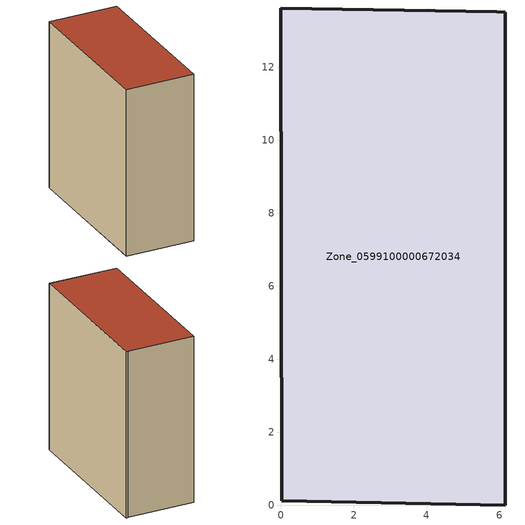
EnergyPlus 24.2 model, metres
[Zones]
Zone_0599100000672034
 floor ground (C_G): 0,13.63 5.92,13.52 6.15,13.52 6.15,0 0.03,0.12 z0
 wall outside (C_F): 0.03,0.12 6.15,0 6.15,13.52 5.92,13.52 0,13.63 0.03,0.12 z0:15.23
 roof outside (C_R): 5.92,13.52 0,13.63 0.03,0.12 6.15,0 6.15,13.52 z15.23
[BUILDING]
Pand.0599100000672034: North Axis=0; Terrain=City; Loads Convergence Tolerance Value=0.04; Temperature Convergence Tolerance Value=0.4; Solar Distribution=FullExterior; Maximum Number of Warmup Days=25; Minimum Number of Warmup Days=1
[Site:Location]
Rotterdam.The.Hague.AP_ZH_NLD Design_Conditions: Latitude=51.96; Longitude=4.45; Time Zone=1; Elevation=-4.5
[SITE:GROUNDTEMPERATURE:BUILDINGSURFACE]
18, 18, 18, 18, 18, 18, 18, 18, 18, 18, 18, 18
[MATERIAL] Thermal Absorptance=0.9; Solar Absorptance=0.7; Visible Absorptance=0.7
Name | Roughness | Thickness | Conductivity | Density | Specific Heat
G.TI.1946 | MediumSmooth | 0.15 | 1 | 540 | 1210
F.TI.1946 | Rough | 0.3 | 0.857143 | 1920 | 840
R.TI.1946 | MediumRough | 0.2 | 0.1 | 1500 | 1000
[CONSTRUCTION]
C_G: G.TI.1946
C_F: F.TI.1946
C_R: R.TI.1946
[ZONE]
Zone_0599100000672034: Type=1; Multiplier=1; Ceiling Height=Autocalculate; Volume=Autocalculate; Floor Area=autocalculate; Part of Total Floor Area=Yes
[ZONEINFILTRATION:DESIGNFLOWRATE]
Infil_Zone_0599100000672034: Zone or ZoneList or Space or SpaceList=Zone_0599100000672034; Schedule=AlwaysOn; Design Flow Rate Calculation Method=Flow/Area; Flow Rate per Floor Area=0.003; Constant Term Coefficient=1; Temperature Term Coefficient=0; Velocity Term Coefficient=0; Velocity Squared Term Coefficient=0
[HVACTEMPLATE:ZONE:IDEALLOADSAIRSYSTEM]
Zone_0599100000672034: Maximum Heating Supply Air Temperature=50; Minimum Cooling Supply Air Temperature=13; Maximum Heating Supply Air Humidity Ratio=0.0156; Minimum Cooling Supply Air Humidity Ratio=0.0077; Heating Limit=NoLimit; Cooling Limit=NoLimit; Dehumidification Control Type=ConstantSensibleHeatRatio; Cooling Sensible Heat Ratio=0.7; Dehumidification Setpoint=60; Humidification Control Type=None; Humidification Setpoint=30; Outdoor Air Method=None; Outdoor Air Flow Rate per Person=0.00944; Outdoor Air Flow Rate per Zone Floor Area=0; Outdoor Air Flow Rate per Zone=0; Demand Controlled Ventilation Type=None; Outdoor Air Economizer Type=NoEconomizer; Heat Recovery Type=None; Sensible Heat Recovery Effectiveness=0.7; Latent Heat Recovery Effectiveness=0.65
[ZONECONTROL:THERMOSTAT]
ThermostatControl_Zone_0599100000672034: Zone or ZoneList=Zone_0599100000672034; Control Type Schedule=DualSetpointControlType; Control 1=Thermostat_Zone_0599100000672034; Temperature Difference Between Cutout And Setpoint=0
[THERMOSTATSETPOINT:DUALSETPOINT]
Thermostat_Zone_0599100000672034: Heating Setpoint Temperature Schedule=HeatingSetpoint_Zone_0599100000672034; Cooling Setpoint Temperature Schedule=CoolingSetpoint_Zone_0599100000672034
[SCHEDULE:COMPACT]
HeatingSetpoint_Zone_0599100000672034: Through: 12/31, For: AllDays, Until: 24:00, 21
CoolingSetpoint_Zone_0599100000672034: Through: 12/31, For: AllDays, Until: 24:00, 24
DualSetpointControlType: Through: 12/31, For: AllDays, Until: 24:00, 4
AlwaysOn: Through: 12/31, For: AllDays, Until: 24:00, 1
